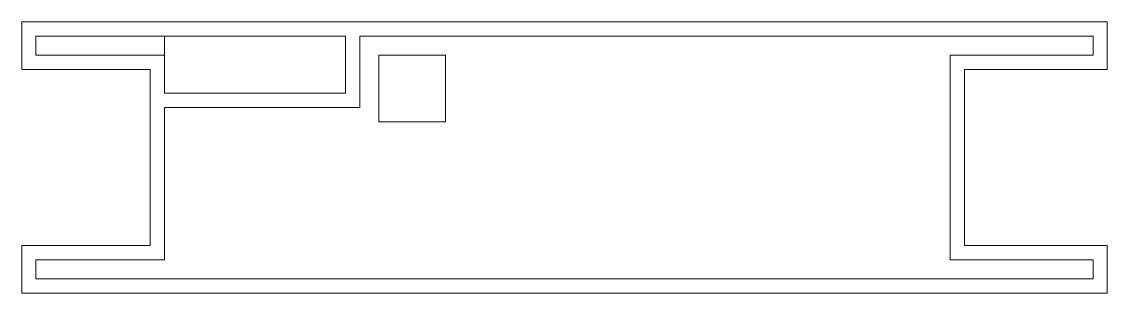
# Model space of a CAD drawing. Header units: millimetres. Extents: x -5.8 to 5.6, y -2.2 to 0.6.
import ezdxf

# ---------------------------------------------------------------- set-up
doc = ezdxf.new("R2010")
doc.units = ezdxf.units.MM
for name, color, linetype, lineweight in [('DEFENCE', 8, 'Continuous', 0), ('FLAT_ROOF', 215, 'Continuous', 0), ('OPENING_IN_FLOOR_SLAB', 222, 'Continuous', 0)]:
    doc.layers.add(name, color=color, linetype=linetype, lineweight=lineweight)

msp = doc.modelspace()

# ---------------------------------------------------------------- linework, layer by layer
at = {"layer": 'DEFENCE'}
for p, q in [((-5.798, 0.625), (-2.398, 0.625)), ((-5.798, 0.475), (-5.798, 0.625)), ((-2.398, 0.625), (5.602, 0.625)), ((5.602, 0.475), (5.602, 0.625)), ((-5.798, 0.275), (-5.798, 0.475)), ((-5.648, 0.475), (-2.398, 0.475)), ((-5.648, 0.275), (-5.648, 0.475)), ((-2.398, 0.475), (-2.398, -0.125)), ((-2.248, 0.475), (5.452, 0.475)), ((-2.248, 0.475), (-2.248, -0.125)), ((5.452, 0.475), (5.452, 0.275)), ((5.602, 0.475), (5.602, 0.275)), ((-5.798, 0.275), (-5.798, 0.125)), ((-4.298, 0.275), (-5.648, 0.275)), ((-4.298, 0.275), (-4.298, 0.125)), ((5.452, 0.275), (3.952, 0.275)), ((3.952, 0.275), (3.952, 0.125)), ((5.602, 0.275), (5.602, 0.125)), ((-4.448, 0.125), (-5.798, 0.125)), ((-4.448, -0.125), (-4.448, 0.125)), ((-4.298, -0.125), (-4.298, 0.125)), ((3.952, 0.125), (3.952, -1.725)), ((4.102, 0.125), (4.102, -1.725)), ((5.602, 0.125), (4.102, 0.125)), ((-4.448, -1.725), (-4.448, -0.125)), ((-2.398, -0.125), (-4.298, -0.125)), ((-2.248, -0.125), (-2.248, -0.275)), ((-4.298, -1.725), (-4.298, -0.275)), ((-2.248, -0.275), (-4.298, -0.275)), ((-5.798, -1.725), (-4.448, -1.725)), ((-5.798, -1.875), (-5.798, -1.725)), ((-4.298, -1.875), (-4.298, -1.725)), ((3.952, -1.875), (3.952, -1.725)), ((4.102, -1.725), (5.602, -1.725)), ((5.602, -1.875), (5.602, -1.725)), ((-5.798, -2.075), (-5.798, -1.875)), ((-5.648, -1.875), (-4.298, -1.875)), ((-5.648, -2.075), (-5.648, -1.875)), ((3.952, -1.875), (5.452, -1.875)), ((5.452, -1.875), (5.452, -2.075)), ((5.602, -1.875), (5.602, -2.075)), ((-5.798, -2.075), (-5.798, -2.225)), ((5.452, -2.075), (-5.648, -2.075)), ((5.602, -2.075), (5.602, -2.225)), ((5.602, -2.225), (-5.798, -2.225))]:
    msp.add_line(p, q, dxfattribs=at)
at = {"layer": 'FLAT_ROOF'}
for points in [[(-5.798, 0.125), (-4.448, 0.125), (-4.448, -1.725), (-5.798, -1.725), (-5.798, -2.225), (5.602, -2.225), (5.602, -1.725), (4.102, -1.725), (4.102, 0.125), (5.602, 0.125), (5.602, 0.625), (-5.798, 0.625), (-5.798, 0.125)], [(-4.298, 0.475), (-2.398, 0.475), (-2.398, -0.125), (-4.298, -0.125), (-4.298, 0.475)], [(-1.348, 0.275), (-1.348, -0.425), (-2.048, -0.425), (-2.048, 0.275), (-1.348, 0.275)]]:
    msp.add_lwpolyline(points, close=True, dxfattribs=at)
at = {"layer": 'OPENING_IN_FLOOR_SLAB'}
for points in [[(-4.298, -0.125), (-2.398, -0.125), (-2.398, 0.475), (-4.298, 0.475), (-4.298, -0.125)], [(-2.048, 0.275), (-2.048, -0.425), (-1.348, -0.425), (-1.348, 0.275), (-2.048, 0.275)]]:
    msp.add_lwpolyline(points, close=True, dxfattribs=at)

doc.saveas('drawing.dxf')
